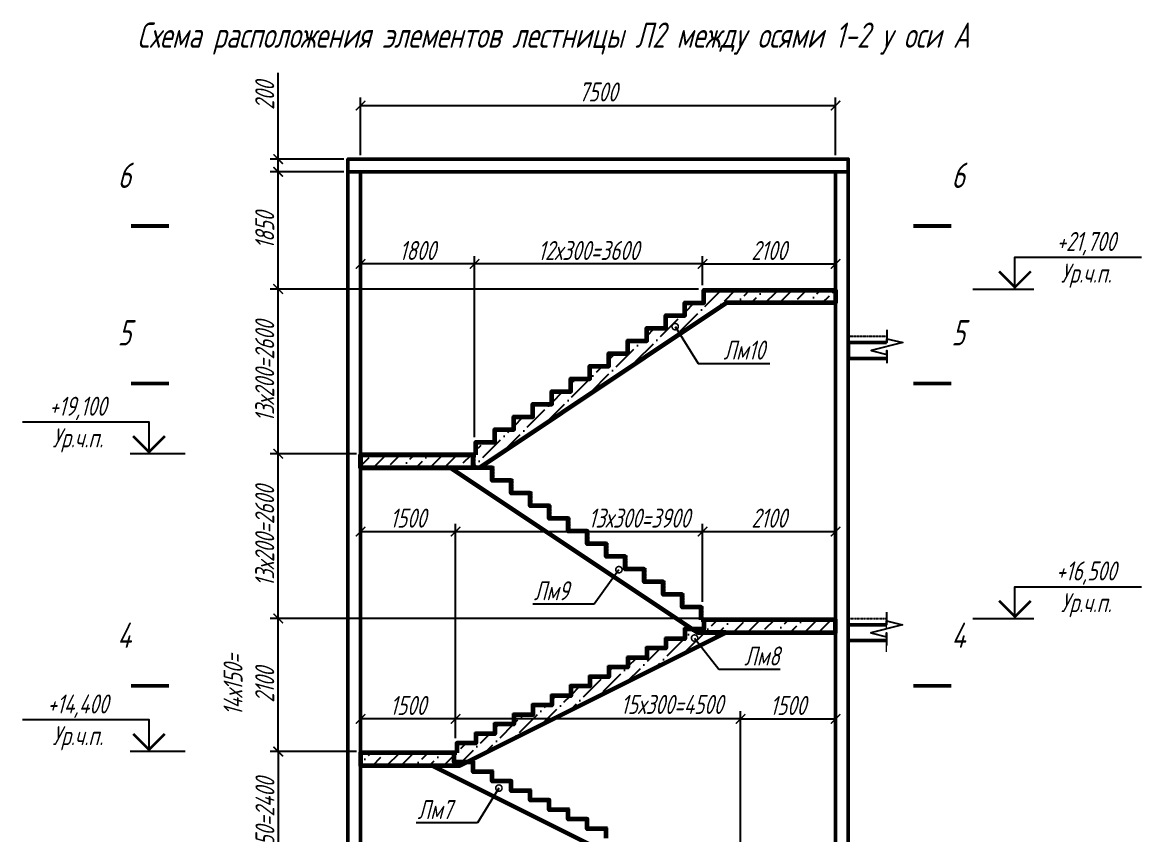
# Model space of a CAD drawing. Header units: millimetres. Extents: x 645 to 249636, y -127504 to 76561.
# Drawn here: x 65463 to 83135, y -17772 to -4953 of the extents above; entities that cross this region are included whole.
import ezdxf
from ezdxf import colors
from ezdxf.entities.mleader import LeaderData, LeaderLine
from ezdxf.enums import TextEntityAlignment as Align
from ezdxf.math import Vec2, Vec3

# ---------------------------------------------------------------- set-up
doc = ezdxf.new("R2010")
doc.units = ezdxf.units.MM
doc.linetypes.add('JIS_02_1.0', pattern=[2, 1, -1])
doc.layers.get('Defpoints').update_dxf_attribs({"color": 8})
for name, color, linetype, lineweight in [('лестницы', 52, 'Continuous', 50), ('монолит', 5, 'Continuous', 50), ('Обозначение', 94, 'Continuous', 25), ('Обозначения @ 100', 82, 'Continuous', 25), ('Основная', 7, 'Continuous', 60), ('размер', 202, 'Continuous', 15)]:
    doc.layers.add(name, color=color, linetype=linetype, lineweight=lineweight)
doc.layers.add('пол', color=7, linetype='JIS_02_1.0')
doc.styles.add('3.0', font='simplex.shx', dxfattribs={"width": 0.7, "oblique": 15, "height": 2.8})
doc.styles.get("Standard").update_dxf_attribs({"font": 'simplex.shx', "width": 0.7, "oblique": 15, "height": 3})
doc.dimstyles.new('Default', dxfattribs={"dimtxt": 3, "dimasz": 1.5, "dimexe": 1.25, "dimexo": 0.625, "dimtad": 1, "dimdec": 0, "dimtxsty": 'Standard', "dimblk": 'ARCHTICK', "dimcen": 2.5, "dimadec": 0, "dimazin": 0, "dimtfac": 1, "dimtdec": 0, "dimtmove": 0, "dimatfit": 3, "dimfxl": 1, "dimarcsym": 0})

# ---------------------------------------------------------------- blocks, each defined once
blk = doc.blocks.new('_ArchTick')
at = {"color": 0, "linetype": 'ByBlock', "const_width": 0.15}
blk.add_lwpolyline([(-0.5, -0.5), (0.5, 0.5)], dxfattribs=at)
blk = doc.blocks.new('*D287')
at = {"layer": 'Defpoints', "color": 0, "transparency": 16777216}
for p in [(78302, -8766), (78302, -8927), (76202, -9161)]:
    blk.add_point(p, dxfattribs=at)
at = {"layer": 'размер', "color": 0, "lineweight": -2, "transparency": 16777216}
for p, q in [((76202, -9098), (76202, -8641)), ((78302, -8865), (78302, -8641)), ((76202, -8766), (78302, -8766))]:
    blk.add_line(p, q, dxfattribs=at)
at = {"layer": 'размер', "color": 0, "lineweight": -2, "transparency": 16777216, "xscale": 150, "yscale": 150, "zscale": 150, "rotation": 180}
blk.add_blockref('_ArchTick', (76202, -8766), dxfattribs=at)
at = {"layer": 'размер', "color": 0, "lineweight": -2, "transparency": 16777216, "xscale": 150, "yscale": 150, "zscale": 150}
blk.add_blockref('_ArchTick', (78302, -8766), dxfattribs=at)
at = {"layer": 'размер', "color": 0, "transparency": 16777216, "insert": (77252, -8553), "char_height": 300, "attachment_point": 5}
blk.add_mtext('2100', dxfattribs=at)
blk = doc.blocks.new('*D289')
at = {"layer": 'Defpoints', "color": 0, "transparency": 16777216}
for p in [(70802, -8766), (70802, -11399), (72602, -11561)]:
    blk.add_point(p, dxfattribs=at)
at = {"layer": 'размер', "color": 0, "lineweight": -2, "transparency": 16777216}
for p, q in [((70802, -11337), (70802, -8641)), ((72602, -11498), (72602, -8641)), ((72602, -8766), (70802, -8766))]:
    blk.add_line(p, q, dxfattribs=at)
at = {"layer": 'размер', "color": 0, "lineweight": -2, "transparency": 16777216, "xscale": 150, "yscale": 150, "zscale": 150, "rotation": 180}
blk.add_blockref('_ArchTick', (70802, -8766), dxfattribs=at)
at = {"layer": 'размер', "color": 0, "lineweight": -2, "transparency": 16777216, "xscale": 150, "yscale": 150, "zscale": 150}
blk.add_blockref('_ArchTick', (72602, -8766), dxfattribs=at)
at = {"layer": 'размер', "color": 0, "transparency": 16777216, "insert": (71702, -8553), "char_height": 300, "attachment_point": 5}
blk.add_mtext('1800', dxfattribs=at)
blk = doc.blocks.new('*D291')
at = {"layer": 'Defpoints', "color": 0, "ltscale": 0.05, "transparency": 16777216}
for p in [(69501, -7111), (70602, -7111), (70602, -7311)]:
    blk.add_point(p, dxfattribs=at)
at = {"layer": 'размер', "color": 0, "lineweight": -2, "ltscale": 0.05, "transparency": 16777216}
for p, q in [((69501, -7111), (69501, -5748)), ((70539, -7111), (69376, -7111)), ((69501, -7311), (69501, -7111)), ((70539, -7311), (69376, -7311))]:
    blk.add_line(p, q, dxfattribs=at)
at = {"layer": 'размер', "color": 0, "lineweight": -2, "ltscale": 0.05, "transparency": 16777216, "xscale": 150, "yscale": 150, "zscale": 150}
for p, rotation in [((69501, -7111), 90), ((69501, -7311), 270)]:
    blk.add_blockref('_ArchTick', p, dxfattribs=dict(at, rotation=rotation))
at = {"layer": 'размер', "color": 0, "ltscale": 0.05, "transparency": 16777216, "insert": (69289, -6108), "char_height": 300, "attachment_point": 5, "rotation": 90}
blk.add_mtext('200', dxfattribs=at)
blk = doc.blocks.new('*D294')
at = {"layer": 'Defpoints', "color": 0, "ltscale": 0.05, "transparency": 16777216}
for p in [(69501, -14361), (76202, -14361), (70381, -16461)]:
    blk.add_point(p, dxfattribs=at)
at = {"layer": 'размер', "color": 0, "lineweight": -2, "ltscale": 0.05, "transparency": 16777216}
for p, q in [((76139, -14361), (69376, -14361)), ((69501, -16461), (69501, -14361)), ((70318, -16461), (69376, -16461))]:
    blk.add_line(p, q, dxfattribs=at)
at = {"layer": 'размер', "color": 0, "lineweight": -2, "ltscale": 0.05, "transparency": 16777216, "xscale": 150, "yscale": 150, "zscale": 150}
for p, rotation in [((69501, -14361), 90), ((69501, -16461), 270)]:
    blk.add_blockref('_ArchTick', p, dxfattribs=dict(at, rotation=rotation))
at = {"layer": 'размер', "color": 0, "ltscale": 0.05, "transparency": 16777216, "insert": (69039, -15411), "char_height": 300, "attachment_point": 5, "rotation": 90}
blk.add_mtext('14х150=\\P2100', dxfattribs=at)
blk = doc.blocks.new('*D295')
at = {"layer": 'Defpoints', "color": 0, "ltscale": 0.05, "transparency": 16777216}
for p in [(69501, -9161), (76202, -9161), (70331, -11761)]:
    blk.add_point(p, dxfattribs=at)
at = {"layer": 'размер', "color": 0, "lineweight": -2, "ltscale": 0.05, "transparency": 16777216}
for p, q in [((76139, -9161), (69376, -9161)), ((69501, -11761), (69501, -9161)), ((70269, -11761), (69376, -11761))]:
    blk.add_line(p, q, dxfattribs=at)
at = {"layer": 'размер', "color": 0, "lineweight": -2, "ltscale": 0.05, "transparency": 16777216, "xscale": 150, "yscale": 150, "zscale": 150}
for p, rotation in [((69501, -9161), 90), ((69501, -11761), 270)]:
    blk.add_blockref('_ArchTick', p, dxfattribs=dict(at, rotation=rotation))
at = {"layer": 'размер', "color": 0, "ltscale": 0.05, "transparency": 16777216, "insert": (69289, -10461), "char_height": 300, "attachment_point": 5, "rotation": 90}
blk.add_mtext('13х200=2600', dxfattribs=at)
blk = doc.blocks.new('*D301')
at = {"layer": 'Defpoints', "color": 0, "transparency": 16777216}
for p in [(78302, -15947), (76802, -18711), (78302, -18861)]:
    blk.add_point(p, dxfattribs=at)
at = {"layer": 'размер', "color": 0, "lineweight": -2, "transparency": 16777216}
for p, q in [((76802, -18648), (76802, -15822)), ((78302, -18798), (78302, -15822)), ((76802, -15947), (78302, -15947))]:
    blk.add_line(p, q, dxfattribs=at)
at = {"layer": 'размер', "color": 0, "lineweight": -2, "transparency": 16777216, "xscale": 150, "yscale": 150, "zscale": 150, "rotation": 180}
blk.add_blockref('_ArchTick', (76802, -15947), dxfattribs=at)
at = {"layer": 'размер', "color": 0, "lineweight": -2, "transparency": 16777216, "xscale": 150, "yscale": 150, "zscale": 150}
blk.add_blockref('_ArchTick', (78302, -15947), dxfattribs=at)
at = {"layer": 'размер', "color": 0, "transparency": 16777216, "insert": (77552, -15734), "char_height": 300, "attachment_point": 5}
blk.add_mtext('1500', dxfattribs=at)
blk = doc.blocks.new('*D302')
at = {"layer": 'Defpoints', "color": 0, "transparency": 16777216}
for p in [(72302, -12990), (72302, -16311), (70802, -16461)]:
    blk.add_point(p, dxfattribs=at)
at = {"layer": 'размер', "color": 0, "lineweight": -2, "transparency": 16777216}
for p, q in [((70802, -16398), (70802, -12865)), ((72302, -16248), (72302, -12865)), ((70802, -12990), (72302, -12990))]:
    blk.add_line(p, q, dxfattribs=at)
at = {"layer": 'размер', "color": 0, "lineweight": -2, "transparency": 16777216, "xscale": 150, "yscale": 150, "zscale": 150, "rotation": 180}
blk.add_blockref('_ArchTick', (70802, -12990), dxfattribs=at)
at = {"layer": 'размер', "color": 0, "lineweight": -2, "transparency": 16777216, "xscale": 150, "yscale": 150, "zscale": 150}
blk.add_blockref('_ArchTick', (72302, -12990), dxfattribs=at)
at = {"layer": 'размер', "color": 0, "transparency": 16777216, "insert": (71552, -12777), "char_height": 300, "attachment_point": 5}
blk.add_mtext('1500', dxfattribs=at)
blk = doc.blocks.new('*D303')
at = {"layer": 'Defpoints', "color": 0, "ltscale": 0.05, "transparency": 16777216}
for p in [(78302, -6264), (70802, -7111), (78302, -7111)]:
    blk.add_point(p, dxfattribs=at)
at = {"layer": 'размер', "color": 0, "lineweight": -2, "ltscale": 0.05, "transparency": 16777216}
for p, q in [((70802, -7048), (70802, -6139)), ((78302, -7048), (78302, -6139)), ((70802, -6264), (78302, -6264))]:
    blk.add_line(p, q, dxfattribs=at)
at = {"layer": 'размер', "color": 0, "lineweight": -2, "ltscale": 0.05, "transparency": 16777216, "xscale": 150, "yscale": 150, "zscale": 150, "rotation": 180}
blk.add_blockref('_ArchTick', (70802, -6264), dxfattribs=at)
at = {"layer": 'размер', "color": 0, "lineweight": -2, "ltscale": 0.05, "transparency": 16777216, "xscale": 150, "yscale": 150, "zscale": 150}
blk.add_blockref('_ArchTick', (78302, -6264), dxfattribs=at)
at = {"layer": 'размер', "color": 0, "ltscale": 0.05, "transparency": 16777216, "insert": (74552, -6051), "char_height": 300, "attachment_point": 5}
blk.add_mtext('7500', dxfattribs=at)
blk = doc.blocks.new('*D307')
at = {"layer": 'Defpoints', "color": 0, "transparency": 16777216}
for p in [(76202, -12990), (76202, -14161), (72302, -16311)]:
    blk.add_point(p, dxfattribs=at)
at = {"layer": 'размер', "color": 0, "lineweight": -2, "transparency": 16777216}
for p, q in [((72302, -16248), (72302, -12865)), ((76202, -14098), (76202, -12865)), ((72302, -12990), (76202, -12990))]:
    blk.add_line(p, q, dxfattribs=at)
at = {"layer": 'размер', "color": 0, "lineweight": -2, "transparency": 16777216, "xscale": 150, "yscale": 150, "zscale": 150, "rotation": 180}
blk.add_blockref('_ArchTick', (72302, -12990), dxfattribs=at)
at = {"layer": 'размер', "color": 0, "lineweight": -2, "transparency": 16777216, "xscale": 150, "yscale": 150, "zscale": 150}
blk.add_blockref('_ArchTick', (76202, -12990), dxfattribs=at)
at = {"layer": 'размер', "color": 0, "transparency": 16777216, "insert": (75202, -12777), "char_height": 300, "attachment_point": 5}
blk.add_mtext('13х300=3900', dxfattribs=at)
blk = doc.blocks.new('*D308')
at = {"layer": 'Defpoints', "color": 0, "transparency": 16777216}
for p in [(78302, -12990), (76202, -14161), (78302, -14586)]:
    blk.add_point(p, dxfattribs=at)
at = {"layer": 'размер', "color": 0, "lineweight": -2, "transparency": 16777216}
for p, q in [((76202, -14098), (76202, -12865)), ((78302, -14523), (78302, -12865)), ((76202, -12990), (78302, -12990))]:
    blk.add_line(p, q, dxfattribs=at)
at = {"layer": 'размер', "color": 0, "lineweight": -2, "transparency": 16777216, "xscale": 150, "yscale": 150, "zscale": 150, "rotation": 180}
blk.add_blockref('_ArchTick', (76202, -12990), dxfattribs=at)
at = {"layer": 'размер', "color": 0, "lineweight": -2, "transparency": 16777216, "xscale": 150, "yscale": 150, "zscale": 150}
blk.add_blockref('_ArchTick', (78302, -12990), dxfattribs=at)
at = {"layer": 'размер', "color": 0, "transparency": 16777216, "insert": (77252, -12777), "char_height": 300, "attachment_point": 5}
blk.add_mtext('2100', dxfattribs=at)
blk = doc.blocks.new('_DotSmall')
at = {"color": 0, "linetype": 'ByBlock', "const_width": 0.5}
blk.add_lwpolyline([(-0.0625, 0, 1), (0.0625, 0, 1)], format="xyb", close=True, dxfattribs=at)
blk = doc.blocks.new('*D309')
at = {"layer": 'Defpoints', "color": 0, "transparency": 16777216}
for p in [(72602, -8766), (76202, -9161), (72602, -11561)]:
    blk.add_point(p, dxfattribs=at)
at = {"layer": 'размер', "color": 0, "lineweight": -2, "transparency": 16777216}
for p, q in [((72602, -11498), (72602, -8641)), ((76202, -9098), (76202, -8641)), ((76202, -8766), (72602, -8766))]:
    blk.add_line(p, q, dxfattribs=at)
at = {"layer": 'размер', "color": 0, "lineweight": -2, "transparency": 16777216, "xscale": 150, "yscale": 150, "zscale": 150, "rotation": 180}
blk.add_blockref('_ArchTick', (72602, -8766), dxfattribs=at)
at = {"layer": 'размер', "color": 0, "lineweight": -2, "transparency": 16777216, "xscale": 150, "yscale": 150, "zscale": 150}
blk.add_blockref('_ArchTick', (76202, -8766), dxfattribs=at)
at = {"layer": 'размер', "color": 0, "transparency": 16777216, "insert": (74402, -8553), "char_height": 300, "attachment_point": 5}
blk.add_mtext('12х300=3600', dxfattribs=at)
blk = doc.blocks.new('*D310')
at = {"layer": 'Defpoints', "color": 0, "transparency": 16777216}
for p in [(69501, -11761), (70802, -11761), (76202, -14361)]:
    blk.add_point(p, dxfattribs=at)
at = {"layer": 'Обозначение', "color": 0, "lineweight": -2, "transparency": 16777216}
for p, q in [((70739, -11761), (69376, -11761)), ((69501, -14361), (69501, -11761)), ((76139, -14361), (69376, -14361))]:
    blk.add_line(p, q, dxfattribs=at)
at = {"layer": 'Обозначение', "color": 0, "lineweight": -2, "transparency": 16777216, "xscale": 150, "yscale": 150, "zscale": 150}
for p, rotation in [((69501, -11761), 90), ((69501, -14361), 270)]:
    blk.add_blockref('_ArchTick', p, dxfattribs=dict(at, rotation=rotation))
at = {"layer": 'Обозначение', "color": 0, "transparency": 16777216, "insert": (69289, -13061), "char_height": 300, "attachment_point": 5, "rotation": 90}
blk.add_mtext('13х200=2600', dxfattribs=at)
blk = doc.blocks.new('*D311')
at = {"layer": 'Defpoints', "color": 0, "transparency": 16777216}
for p in [(72302, -15947), (72302, -16311), (76802, -18711)]:
    blk.add_point(p, dxfattribs=at)
at = {"layer": 'Обозначение', "color": 0, "lineweight": -2, "transparency": 16777216}
for p, q in [((72302, -16248), (72302, -15822)), ((76802, -18648), (76802, -15822)), ((76802, -15947), (72302, -15947))]:
    blk.add_line(p, q, dxfattribs=at)
at = {"layer": 'Обозначение', "color": 0, "lineweight": -2, "transparency": 16777216, "xscale": 150, "yscale": 150, "zscale": 150, "rotation": 180}
blk.add_blockref('_ArchTick', (72302, -15947), dxfattribs=at)
at = {"layer": 'Обозначение', "color": 0, "lineweight": -2, "transparency": 16777216, "xscale": 150, "yscale": 150, "zscale": 150}
blk.add_blockref('_ArchTick', (76802, -15947), dxfattribs=at)
at = {"layer": 'Обозначение', "color": 0, "transparency": 16777216, "insert": (75719, -15718), "char_height": 300, "attachment_point": 5}
blk.add_mtext('15х300=4500', dxfattribs=at)
blk = doc.blocks.new('*D312')
at = {"layer": 'Defpoints', "color": 0, "transparency": 16777216}
for p in [(70802, -15947), (72302, -16311), (70802, -16461)]:
    blk.add_point(p, dxfattribs=at)
at = {"layer": 'Обозначение', "color": 0, "lineweight": -2, "transparency": 16777216}
for p, q in [((70802, -16398), (70802, -15822)), ((72302, -16248), (72302, -15822)), ((72302, -15947), (70802, -15947))]:
    blk.add_line(p, q, dxfattribs=at)
at = {"layer": 'Обозначение', "color": 0, "lineweight": -2, "transparency": 16777216, "xscale": 150, "yscale": 150, "zscale": 150, "rotation": 180}
blk.add_blockref('_ArchTick', (70802, -15947), dxfattribs=at)
at = {"layer": 'Обозначение', "color": 0, "lineweight": -2, "transparency": 16777216, "xscale": 150, "yscale": 150, "zscale": 150}
blk.add_blockref('_ArchTick', (72302, -15947), dxfattribs=at)
at = {"layer": 'Обозначение', "color": 0, "transparency": 16777216, "insert": (71552, -15734), "char_height": 300, "attachment_point": 5}
blk.add_mtext('1500', dxfattribs=at)
blk = doc.blocks.new('*D324')
at = {"layer": 'Defpoints', "color": 0, "transparency": 16777216}
for p in [(69506, -16461), (70802, -16461), (76802, -18861)]:
    blk.add_point(p, dxfattribs=at)
at = {"layer": 'Обозначение', "color": 0, "lineweight": -2, "transparency": 16777216}
for p, q in [((70739, -16461), (69381, -16461)), ((69506, -18861), (69506, -16461)), ((76740, -18861), (69381, -18861))]:
    blk.add_line(p, q, dxfattribs=at)
at = {"layer": 'Обозначение', "color": 0, "lineweight": -2, "transparency": 16777216, "xscale": 150, "yscale": 150, "zscale": 150}
for p, rotation in [((69506, -16461), 90), ((69506, -18861), 270)]:
    blk.add_blockref('_ArchTick', p, dxfattribs=dict(at, rotation=rotation))
at = {"layer": 'Обозначение', "color": 0, "transparency": 16777216, "insert": (69293, -17661), "char_height": 300, "attachment_point": 5, "rotation": 90}
blk.add_mtext('16х150=2400', dxfattribs=at)
blk = doc.blocks.new('*D325')
at = {"layer": 'Defpoints', "color": 0, "transparency": 16777216}
for p in [(69501, -7311), (70602, -7311), (76202, -9161)]:
    blk.add_point(p, dxfattribs=at)
at = {"layer": 'Обозначение', "color": 0, "lineweight": -2, "transparency": 16777216}
for p, q in [((70539, -7311), (69376, -7311)), ((69501, -9161), (69501, -7311)), ((76139, -9161), (69376, -9161))]:
    blk.add_line(p, q, dxfattribs=at)
at = {"layer": 'Обозначение', "color": 0, "lineweight": -2, "transparency": 16777216, "xscale": 150, "yscale": 150, "zscale": 150}
for p, rotation in [((69501, -7311), 90), ((69501, -9161), 270)]:
    blk.add_blockref('_ArchTick', p, dxfattribs=dict(at, rotation=rotation))
at = {"layer": 'Обозначение', "color": 0, "transparency": 16777216, "insert": (69289, -8236), "char_height": 300, "attachment_point": 5, "rotation": 90}
blk.add_mtext('1850', dxfattribs=at)
blk = doc.blocks.new('*U24')
at = {"color": 0, "linetype": 'ByBlock', "lineweight": -2}
blk.add_line((-3, 0), (-12.63, 0), dxfattribs=at)
blk.add_lwpolyline([(-9.63, 0), (-9.63, 5), (-29.63, 5)], dxfattribs=at)
at = {"color": 0, "linetype": 'ByBlock', "lineweight": -2, "const_width": 0.4}
blk.add_lwpolyline([(-7.13, 2.78), (-9.63, 0.28), (-12.13, 2.78)], dxfattribs=at)
at = {"color": 0, "linetype": 'ByBlock', "lineweight": -2, "oblique": 15}
for tag, p in [('ОТМЕТКА', (-20.88, 7.5)), ('НТЕКСТ', (-20.88, 2.5))]:
    blk.add_attdef(tag, text='', height=3, dxfattribs=at).set_placement(p, align=Align.MIDDLE_CENTER)
blk = doc.blocks.new('*U25')
at = {"color": 0, "linetype": 'ByBlock', "lineweight": -2}
blk.add_line((3, 0), (11.72, 0), dxfattribs=at)
blk.add_lwpolyline([(8.72, 0), (8.72, 5), (28.72, 5)], dxfattribs=at)
at = {"color": 0, "linetype": 'ByBlock', "lineweight": -2, "const_width": 0.4}
blk.add_lwpolyline([(6.22, 2.78), (8.72, 0.28), (11.22, 2.78)], dxfattribs=at)
at = {"color": 0, "linetype": 'ByBlock', "lineweight": -2, "oblique": 15}
for tag, p in [('ОТМЕТКА', (19.97, 7.5)), ('НТЕКСТ', (19.97, 2.5))]:
    blk.add_attdef(tag, text='', height=3, dxfattribs=at).set_placement(p, align=Align.MIDDLE_CENTER)
blk = doc.blocks.new('*U124')
at = {"color": 0, "linetype": 'ByBlock', "lineweight": -2}
for points in [[(0, 0.64), (-3, 0.64), (-3, 1.25), (0, 1.25)], [(0, -0.64), (-3, -0.64), (-3, -1.25), (0, -1.25)]]:
    blk.add_wipeout(points, dxfattribs=at)
blk.add_wipeout([(-3, -1.25), (0, -1.25), (-2.5, -0.62), (2.5, 0.62), (0, 1.25), (-3, 1.25)], dxfattribs=at)
at = {"color": 0, "linetype": 'ByBlock', "lineweight": -2, "ltscale": 100}
for points in [[(0, 1.25), (0, 0.64), (0, 2.64)], [(0, -1.25), (-2.5, -0.62), (2.5, 0.62), (0, 1.25)], [(0, -2.64), (0, -0.64), (0, -1.25)]]:
    blk.add_lwpolyline(points, dxfattribs=at)

msp = doc.modelspace()

# ---------------------------------------------------------------- hatches: boundary and pattern name
h = msp.add_hatch()
h.set_pattern_fill('ANSI36', color=256, scale=50)
h.set_pattern_definition([(45, (-76760066.14, 51491996.55), (84.18990114, 308.69630416), [396.875, -79.375, 0, -79.375])])
h.paths.add_polyline_path([(72621.794, -11780.783), (72621.794, -11580.783), (72921.794, -11580.783), (72921.794, -11380.783), (73221.794, -11380.783), (73221.794, -11180.783), (73521.794, -11180.783), (73521.794, -10980.783), (73821.794, -10980.783), (73821.794, -10780.783), (74121.794, -10780.783), (74121.794, -10580.783), (74421.794, -10580.783), (74421.794, -10380.783), (74721.794, -10380.783), (74721.794, -10180.783), (75021.794, -10180.783), (75021.794, -9980.783), (75321.794, -9980.783), (75321.794, -9780.783), (75621.794, -9780.783), (75621.794, -9580.783), (75921.794, -9580.783), (75921.794, -9380.783), (76221.794, -9380.783), (76221.794, -9180.783), (78301.863, -9180.783), (78301.863, -9380.783), (76582.349, -9380.783), (72682.349, -11980.783), (70801.867, -11980.783), (70801.867, -11780.783)])
h = msp.add_hatch()
h.set_pattern_fill('ANSI36', color=256, scale=50)
h.set_pattern_definition([(45, (-76759766.2, 51501296.55), (84.18990114, 308.69630416), [396.875, -79.375, 0, -79.375])])
h.paths.add_polyline_path([(76221.725, -14380.783), (78301.863, -14380.783), (78301.863, -14586.055), (76558.394, -14586.055), (72363.955, -16680.783), (70806.85, -16680.783), (70806.85, -16480.783), (72316.742, -16480.783), (72322.464, -16480.783), (72322.464, -16330.783), (72622.464, -16330.783), (72621.725, -16180.783), (72921.725, -16180.783), (72921.725, -16030.783), (73221.725, -16030.783), (73221.725, -15880.783), (73521.725, -15880.783), (73521.725, -15730.783), (73821.725, -15730.783), (73821.725, -15580.783), (74121.725, -15580.783), (74121.725, -15430.783), (74421.725, -15430.783), (74421.725, -15280.783), (74721.725, -15280.783), (74721.725, -15130.783), (75021.725, -15130.783), (75021.725, -14980.783), (75321.725, -14980.783), (75321.725, -14830.783), (75621.725, -14830.783), (75621.725, -14680.783), (75921.725, -14680.783), (75921.725, -14530.783), (76221.725, -14530.783)])

# ---------------------------------------------------------------- linework, layer by layer
at = {"layer": 'лестницы', "ltscale": 0.05}
msp.add_line((77401.867, -9160.783), (77401.867, -9160.783), dxfattribs=at)
at = {"layer": 'монолит', "ltscale": 5}
for p, q in [((70601.867, -7310.852), (70601.867, -30860.783)), ((70801.867, -7310.852), (70801.867, -30860.783)), ((78301.863, -7310.852), (78301.863, -14710.852)), ((78501.863, -7310.852), (78501.863, -14460.852)), ((78301.863, -14710.852), (78301.863, -23761.055)), ((78501.863, -14710.852), (78501.863, -23761.055))]:
    msp.add_line(p, q, dxfattribs=at)
msp.add_lwpolyline([(70601.867, -7310.852), (78501.863, -7310.852), (78501.863, -7110.852), (70601.867, -7110.852)], close=True, dxfattribs=at)
for points in [[(79108.654, -10255.852), (78505.26, -10255.852), (78505.26, -10255.852), (78505.26, -10005.852), (79108.654, -10005.852)], [(79108.654, -14710.852), (78500.495, -14710.852), (78500.495, -14710.852), (78500.495, -14460.852), (79108.654, -14460.852)]]:
    msp.add_lwpolyline(points, dxfattribs=at)
at = {"layer": 'Обозначение'}
for points in [[(67778.06, -8165.77, 60, 60, 0), (67178.06, -8165.77, 60, 60, 0), (67378.06, -8165.77, 0, 80, 0), (67378.06, -7765.77, 0, 0, 0), (67378.06, -7165.77, 0, 0, 0)], [(79530.821, -8165.77, 60, 60, 0), (80130.821, -8165.77, 60, 60, 0), (79930.821, -8165.77, 0, 80, 0), (79930.821, -7765.77, 0, 0, 0), (79930.821, -7165.77, 0, 0, 0)], [(67778.06, -10651.667, 60, 60, 0), (67178.06, -10651.667, 60, 60, 0), (67378.06, -10651.667, 0, 80, 0), (67378.06, -10251.667, 0, 0, 0), (67378.06, -9651.667, 0, 0, 0)], [(79530.821, -10651.667, 60, 60, 0), (80130.821, -10651.667, 60, 60, 0), (79930.821, -10651.667, 0, 80, 0), (79930.821, -10251.667, 0, 0, 0), (79930.821, -9651.667, 0, 0, 0)], [(67778.06, -15425.771, 60, 60, 0), (67178.06, -15425.771, 60, 60, 0), (67378.06, -15425.771, 0, 80, 0), (67378.06, -15025.771, 0, 0, 0), (67378.06, -14425.771, 0, 0, 0)], [(79530.821, -15425.771, 60, 60, 0), (80130.821, -15425.771, 60, 60, 0), (79930.821, -15425.771, 0, 80, 0), (79930.821, -15025.771, 0, 0, 0), (79930.821, -14425.771, 0, 0, 0)]]:
    msp.add_lwpolyline(points, format="xyseb", dxfattribs=at)
at = {"layer": 'Основная', "color": 6, "ltscale": 5}
for points in [[(72621.794, -11780.783), (72621.794, -11580.783), (72921.794, -11580.783), (72921.794, -11380.783), (73221.794, -11380.783), (73221.794, -11180.783), (73521.794, -11180.783), (73521.794, -10980.783), (73821.794, -10980.783), (73821.794, -10780.783), (74121.794, -10780.783), (74121.794, -10580.783), (74421.794, -10580.783), (74421.794, -10380.783), (74721.794, -10380.783), (74721.794, -10180.783), (75021.794, -10180.783), (75021.794, -9980.783), (75321.794, -9980.783), (75321.794, -9780.783), (75621.794, -9780.783), (75621.794, -9580.783), (75921.794, -9580.783), (75921.794, -9380.783), (76221.794, -9380.783), (76221.794, -9180.783), (78301.863, -9180.783), (78301.863, -9380.783), (76582.349, -9380.783), (72682.349, -11980.783), (70801.867, -11980.783), (70801.867, -11780.783)], [(72321.725, -16480.783), (70801.867, -16480.783), (70801.867, -16680.783), (72368.938, -16680.783), (76568.938, -14580.783), (78301.863, -14580.783), (78301.863, -14380.783), (76221.725, -14380.783), (76221.725, -14530.783), (75921.725, -14530.783), (75921.725, -14680.783), (75621.725, -14680.783), (75621.725, -14830.783), (75321.725, -14830.783), (75321.725, -14980.783), (75021.725, -14980.783), (75021.725, -15130.783), (74721.725, -15130.783), (74721.725, -15280.783), (74421.725, -15280.783), (74421.725, -15430.783), (74121.725, -15430.783), (74121.725, -15580.783), (73821.725, -15580.783), (73821.725, -15730.783), (73521.725, -15730.783), (73521.725, -15880.783), (73221.725, -15880.783), (73221.725, -16030.783), (72921.725, -16030.783), (72921.725, -16180.783), (72621.725, -16180.783), (72621.725, -16330.783), (72321.725, -16330.783)]]:
    msp.add_lwpolyline(points, close=True, dxfattribs=at)
at = {"layer": 'Основная', "color": 4}
msp.add_lwpolyline([(76181.794, -14380.783), (76181.794, -14180.783), (75881.794, -14180.783), (75881.794, -13980.783), (75581.794, -13980.783), (75581.794, -13780.783), (75281.794, -13780.783), (75281.794, -13580.783), (74981.794, -13580.783), (74981.794, -13380.783), (74681.794, -13380.783), (74681.794, -13180.783), (74381.794, -13180.783), (74381.794, -12980.783), (74081.794, -12980.783), (74081.794, -12780.783), (73781.794, -12780.783), (73781.794, -12580.783), (73481.794, -12580.783), (73481.794, -12380.783), (73181.794, -12380.783), (73181.794, -12180.783), (72881.794, -12180.783), (72881.794, -11980.783), (72581.794, -11980.783), (72581.794, -11780.783), (70801.867, -11780.783), (70801.867, -11980.783), (72221.239, -11980.783), (76121.239, -14580.783), (78301.863, -14580.783), (78301.863, -14380.783), (76181.794, -14380.783)], dxfattribs=at)
at = {"layer": 'Основная'}
msp.add_lwpolyline([(76568.938, -14580.783), (76141.239, -14580.783)], dxfattribs=at)
at = {"layer": 'Основная', "color": 4, "ltscale": 5}
msp.add_lwpolyline([(74682.793, -17830.783), (74682.793, -17680.783), (74382.793, -17680.783), (74382.793, -17530.783), (74082.793, -17530.783), (74082.793, -17380.783), (73782.793, -17380.783), (73782.793, -17230.783), (73482.793, -17230.783), (73482.793, -17080.783), (73182.793, -17080.783), (73182.793, -16930.783), (72882.793, -16930.783), (72882.793, -16780.783), (72582.793, -16780.783), (72582.793, -16630.783), (72282.793, -16630.783), (72282.793, -16480.783), (70801.867, -16480.783), (70801.867, -16680.783), (71934.84, -16680.783), (76734.84, -19080.783)], dxfattribs=at)
at = {"layer": 'пол'}
for p, q in [((78505.26, -9905.852), (79112.051, -9905.852)), ((72601.794, -11780.783), (72601.794, -11980.783)), ((78501.863, -14360.852), (79108.654, -14360.852))]:
    msp.add_line(p, q, dxfattribs=at)
for points in [[(78301.863, -9160.783), (76201.794, -9160.783), (76201.794, -9360.783), (75901.794, -9360.783), (75901.794, -9560.783), (75601.794, -9560.783), (75601.794, -9760.783), (75301.794, -9760.783), (75301.794, -9960.783), (75001.794, -9960.783), (75001.794, -10160.783), (74701.794, -10160.783), (74701.794, -10360.783), (74401.794, -10360.783), (74401.794, -10560.783), (74101.794, -10560.783), (74101.794, -10760.783), (73801.794, -10760.783), (73801.794, -10960.783), (73501.794, -10960.783), (73501.794, -11160.783), (73201.794, -11160.783), (73201.794, -11360.783), (72901.794, -11360.783), (72901.794, -11560.783), (72601.794, -11560.783), (72601.794, -11760.783)], [(70801.867, -11760.783), (72601.794, -11760.783)], [(72601.794, -11960.783), (72901.794, -11960.783), (72901.794, -12160.783), (73201.794, -12160.783), (73201.794, -12360.783), (73501.794, -12360.783), (73501.794, -12560.783), (73801.794, -12560.783), (73801.794, -12760.783), (74101.794, -12760.783), (74101.794, -12960.783), (74401.794, -12960.783), (74401.794, -13160.783), (74701.794, -13160.783), (74701.794, -13360.783), (75001.794, -13360.783), (75001.794, -13560.783), (75301.794, -13560.783), (75301.794, -13760.783), (75601.794, -13760.783), (75601.794, -13960.783), (75901.794, -13960.783), (75901.794, -14160.783), (76201.794, -14160.783), (76201.794, -14360.783)], [(78301.863, -14360.852), (76201.794, -14360.852), (76201.794, -14510.852), (75901.794, -14510.852), (75901.794, -14660.852), (75601.794, -14660.852), (75601.794, -14810.852), (75301.794, -14810.852), (75301.794, -14960.852), (75001.794, -14960.852), (75001.794, -15110.852), (74701.794, -15110.852), (74701.794, -15260.852), (74401.794, -15260.852), (74401.794, -15410.852), (74101.794, -15410.852), (74101.794, -15560.852), (73801.794, -15560.852), (73801.794, -15710.852), (73501.794, -15710.852), (73501.794, -15860.852), (73201.794, -15860.852), (73201.794, -16010.852), (72901.794, -16010.852), (72901.794, -16160.852), (72601.794, -16160.852), (72601.794, -16310.852), (72301.794, -16310.852), (72301.794, -16460.852), (70801.867, -16460.852)], [(76201.794, -14360.852), (78201.863, -14360.852)], [(74702.794, -17810.852), (74702.794, -17660.852), (74402.794, -17660.852), (74402.794, -17510.852), (74102.794, -17510.852), (74102.794, -17360.852), (73802.794, -17360.852), (73802.794, -17210.852), (73502.794, -17210.852), (73502.794, -17060.852), (73202.794, -17060.852), (73202.794, -16910.852), (72902.794, -16910.852), (72902.794, -16760.852), (72602.794, -16760.852), (72602.794, -16610.852), (72301.867, -16610.852), (72301.793, -16460.852)]]:
    msp.add_lwpolyline(points, dxfattribs=at)
at = {"layer": 'размер', "ltscale": 0.05}
msp.add_line((79108.654, -14889.123), (79108.654, -14268.216), dxfattribs=at)

# ---------------------------------------------------------------- block references
at = {"layer": 'Обозначение'}
ref = msp.add_blockref('*U24', (80171.733, -9160.781), dxfattribs=dict(at, xscale=-100, yscale=100, zscale=100))
ref.add_attrib('ОТМЕТКА', '+21,700', dxfattribs={"layer": '0', "color": 0, "linetype": 'ByBlock', "lineweight": -2, "height": 300, "oblique": 15, "width": 0.7}).set_placement((82260, -8410.781), align=Align.MIDDLE_CENTER)
ref.add_attrib('НТЕКСТ', 'Ур.ч.п.', dxfattribs={"layer": '0', "color": 0, "linetype": 'ByBlock', "lineweight": -2, "height": 300, "oblique": 15, "width": 0.7}).set_placement((82260, -8910.781), align=Align.MIDDLE_CENTER)
ref = msp.add_blockref('*U25', (68334.179, -11760.781), dxfattribs=dict(at, xscale=-100, yscale=100, zscale=100))
ref.add_attrib('ОТМЕТКА', '+19,100', dxfattribs={"layer": '0', "color": 0, "linetype": 'ByBlock', "lineweight": -2, "height": 300, "oblique": 15, "width": 0.7}).set_placement((66337.57, -11010.781), align=Align.MIDDLE_CENTER)
ref.add_attrib('НТЕКСТ', 'Ур.ч.п.', dxfattribs={"layer": '0', "color": 0, "linetype": 'ByBlock', "lineweight": -2, "height": 300, "oblique": 15, "width": 0.7}).set_placement((66337.57, -11510.781), align=Align.MIDDLE_CENTER)
ref = msp.add_blockref('*U24', (80171.733, -14360.852), dxfattribs=dict(at, xscale=-100, yscale=100, zscale=100))
ref.add_attrib('ОТМЕТКА', '+16,500', dxfattribs={"layer": '0', "color": 0, "linetype": 'ByBlock', "lineweight": -2, "height": 300, "oblique": 15, "width": 0.7}).set_placement((82260, -13610.852), align=Align.MIDDLE_CENTER)
ref.add_attrib('НТЕКСТ', 'Ур.ч.п.', dxfattribs={"layer": '0', "color": 0, "linetype": 'ByBlock', "lineweight": -2, "height": 300, "oblique": 15, "width": 0.7}).set_placement((82260, -14110.852), align=Align.MIDDLE_CENTER)
ref = msp.add_blockref('*U25', (68334.179, -16460.852), dxfattribs=dict(at, xscale=-100, yscale=100, zscale=100))
ref.add_attrib('ОТМЕТКА', '+14,400', dxfattribs={"layer": '0', "color": 0, "linetype": 'ByBlock', "lineweight": -2, "height": 300, "oblique": 15, "width": 0.7}).set_placement((66337.57, -15710.852), align=Align.MIDDLE_CENTER)
ref.add_attrib('НТЕКСТ', 'Ур.ч.п.', dxfattribs={"layer": '0', "color": 0, "linetype": 'ByBlock', "lineweight": -2, "height": 300, "oblique": 15, "width": 0.7}).set_placement((66337.57, -16210.852), align=Align.MIDDLE_CENTER)

# ---------------------------------------------------------------- texts
at = {"layer": 'Обозначение', "oblique": 15, "width": 0.7}
for s, p in [('6', (67178.06, -7565.77)), ('5', (67178.06, -10051.667)), ('4', (67178.06, -14825.771))]:
    msp.add_text(s, height=400, dxfattribs=at).set_placement(p, align=Align.RIGHT)
for s, p in [('6', (80130.821, -7565.77)), ('5', (80130.821, -10051.667)), ('4', (80130.821, -14825.771))]:
    msp.add_text(s, height=400, dxfattribs=at).set_placement(p)
at = {"layer": 'размер', "lineweight": 40, "ltscale": 35, "style": '3.0', "oblique": 15, "width": 0.7}
msp.add_text('Схема расположения элементов лестницы Л2 между осями 1-2 у оси А', height=400, dxfattribs=at).set_placement((73845.9, -5353.942), align=Align.CENTER)

# ---------------------------------------------------------------- dimensions: what is measured, and where the dimension line sits
at = {"layer": 'Обозначение'}
dim = msp.add_linear_dim(base=(69501.021, -7310.852), p1=(76201.794, -9160.783), p2=(70601.867, -7310.852), angle=90, dimstyle='Default', dxfattribs=at)
dim.commit()
dim.dimension.update_dxf_attribs({"geometry": '*D325', "text_midpoint": (69288.521, -8235.818)})
for base, p1, p2, text, picture, middle in [((69501.021, -11760.783), (76201.794, -14360.783), (70801.867, -11760.783), '13х200=<>', '*D310', (69288.521, -13060.783)), ((69505.523, -16460.852), (76802.054, -18860.782), (70801.867, -16460.852), '16х150=<>', '*D324', (69293.023, -17660.817))]:
    dim = msp.add_linear_dim(base=base, p1=p1, p2=p2, angle=90, text=text, dimstyle='Default', dxfattribs=at)
    dim.commit()
    dim.dimension.update_dxf_attribs({"geometry": picture, "text_midpoint": middle})
dim = msp.add_linear_dim(base=(70801.867, -15946.762), p1=(72301.794, -16310.852), p2=(70801.867, -16460.852), dimstyle='Default', dxfattribs=at)
dim.commit()
dim.dimension.update_dxf_attribs({"geometry": '*D312', "text_midpoint": (71551.83, -15734.262)})
dim = msp.add_linear_dim(base=(72301.794, -15946.763), p1=(76802.054, -18710.852), p2=(72301.794, -16310.852), text='15х300=<>', dimstyle='Default', override={"dimtmove": 2}, dxfattribs=at)
dim.commit()
dim.dimension.update_dxf_attribs({"geometry": '*D311', "text_midpoint": (75718.976, -15718.381), "dimtype": 160})
at = {"layer": 'размер', "ltscale": 0.05}
dim = msp.add_linear_dim(base=(69501.021, -7110.852), p1=(70601.867, -7310.852), p2=(70601.867, -7110.852), angle=90, dimstyle='Default', dxfattribs=at)
dim.commit()
dim.dimension.update_dxf_attribs({"geometry": '*D291', "text_midpoint": (69501.021, -6108.479), "dimtype": 160})
at = {"layer": 'размер', "color": 1, "ltscale": 0.05}
dim = msp.add_linear_dim(base=(78301.863, -6263.962), p1=(70801.867, -7110.852), p2=(78301.863, -7110.852), dimstyle='Default', dxfattribs=at)
dim.commit()
dim.dimension.update_dxf_attribs({"geometry": '*D303', "text_midpoint": (74551.865, -6051.462)})
at = {"layer": 'размер'}
for base, p1, p2, picture, middle in [((70801.867, -8765.665), (72601.794, -11560.783), (70801.867, -11399.146), '*D289', (71701.83, -8553.165)), ((78301.863, -8765.665), (76201.794, -9160.783), (78301.863, -8927.301), '*D287', (77251.828, -8553.165))]:
    dim = msp.add_linear_dim(base=base, p1=p1, p2=p2, dimstyle='Default', dxfattribs=at)
    dim.commit()
    dim.dimension.update_dxf_attribs({"geometry": picture, "text_midpoint": middle})
dim = msp.add_linear_dim(base=(72601.794, -8765.665), p1=(76201.794, -9160.783), p2=(72601.794, -11560.783), text='12х300=<>', dimstyle='Default', dxfattribs=at)
dim.commit()
dim.dimension.update_dxf_attribs({"geometry": '*D309', "text_midpoint": (74401.794, -8553.165)})
at = {"layer": 'размер', "ltscale": 0.05}
for base, p1, p2, text, picture, middle in [((69501.021, -9160.783), (70331.457, -11760.783), (76201.794, -9160.783), '13х200=<>', '*D295', (69288.521, -10460.783)), ((69501.021, -14360.783), (70380.654, -16460.852), (76201.794, -14360.783), '14х150=\\P<>', '*D294', (69038.521, -15410.818))]:
    dim = msp.add_linear_dim(base=base, p1=p1, p2=p2, angle=90, text=text, dimstyle='Default', dxfattribs=at)
    dim.commit()
    dim.dimension.update_dxf_attribs({"geometry": picture, "text_midpoint": middle})
at = {"layer": 'размер', "color": 1}
for base, p1, p2, picture, middle in [((72301.794, -12989.836), (70801.867, -16460.852), (72301.794, -16310.852), '*D302', (71551.83, -12777.336)), ((78301.863, -12989.836), (76201.794, -14160.783), (78301.863, -14585.852), '*D308', (77251.828, -12777.336)), ((78301.794, -15946.763), (76802.054, -18710.852), (78301.794, -18860.852), '*D301', (77551.924, -15734.263))]:
    dim = msp.add_linear_dim(base=base, p1=p1, p2=p2, dimstyle='Default', dxfattribs=at)
    dim.commit()
    dim.dimension.update_dxf_attribs({"geometry": picture, "text_midpoint": middle})
dim = msp.add_linear_dim(base=(76201.794, -12989.836), p1=(72301.794, -16310.852), p2=(76201.794, -14160.783), text='13х300=<>', dimstyle='Default', dxfattribs=at)
dim.commit()
dim.dimension.update_dxf_attribs({"geometry": '*D307', "text_midpoint": (75202.23, -12989.836), "dimtype": 160})

# ---------------------------------------------------------------- leaders
at = {"layer": 'Обозначение'}
ml = msp.add_multileader_mtext('Standard', dxfattribs=at)
ml.set_content('Лм10', color=256)
ml.set_leader_properties()
ml.set_arrow_properties(name='DOTSMALL')
ml.build(insert=Vec2(0, 0))
ml.multileader.update_dxf_attribs({"text_left_attachment_type": 6, "text_right_attachment_type": 6, "dogleg_length": 2, "arrow_head_size": 200, "scale": 100})
ctx = ml.context
ctx.base_point, ctx.scale, ctx.char_height, ctx.arrow_head_size, ctx.landing_gap_size, ctx.plane_origin = Vec3(76332.821, -10334.682), 100, 300, 200, 200, Vec3(75769.794, -9754.302)
ctx.left_attachment, ctx.right_attachment = 6, 6
notes = []
notes.append((ctx, [(0, (1, 1, 0), (76132.821, -10334.682), (1, 0), 200, [(0, [(75769.794, -9754.302)], 0, [])])]))
ctx.mtext.insert, ctx.mtext.flow_direction = Vec3(76532.821, -9974.682), 5
ml = msp.add_multileader_mtext('Standard', dxfattribs=at)
ml.set_content('Лм9', color=256)
ml.set_leader_properties()
ml.set_arrow_properties(name='DOTSMALL')
ml.build(insert=Vec2(0, 0))
ml.multileader.update_dxf_attribs({"text_left_attachment_type": 6, "text_right_attachment_type": 6, "dogleg_length": 2, "arrow_head_size": 200, "scale": 100})
ctx = ml.context
ctx.base_point, ctx.scale, ctx.char_height, ctx.arrow_head_size, ctx.landing_gap_size, ctx.plane_origin = Vec3(73291.894, -14133.571), 100, 300, 200, 200, Vec3(74881.626, -13591.186)
ctx.left_attachment, ctx.right_attachment, ctx.text_align_type = 6, 6, 2
notes.append((ctx, [(0, (1, 1, 0), (74490.795, -14133.571), (-1, 0), 200, [(0, [(74881.626, -13591.186)], 0, [])])]))
ctx.mtext.insert, ctx.mtext.alignment, ctx.mtext.flow_direction = Vec3(74090.795, -13773.571), 3, 5
ml = msp.add_multileader_mtext('Standard', dxfattribs=at)
ml.set_content('Лм8', color=256)
ml.set_leader_properties()
ml.set_arrow_properties(name='DOTSMALL')
ml.build(insert=Vec2(0, 0))
ml.multileader.update_dxf_attribs({"text_left_attachment_type": 6, "text_right_attachment_type": 6, "dogleg_length": 2, "arrow_head_size": 200, "scale": 100})
ctx = ml.context
ctx.base_point, ctx.scale, ctx.char_height, ctx.arrow_head_size, ctx.landing_gap_size, ctx.plane_origin = Vec3(76660.655, -15163.377), 100, 300, 200, 200, Vec3(76076.083, -14670.615)
ctx.left_attachment, ctx.right_attachment = 6, 6
notes.append((ctx, [(0, (1, 1, 0), (76460.655, -15163.377), (1, 0), 200, [(0, [(76076.083, -14670.615)], 0, [])])]))
ctx.mtext.insert, ctx.mtext.flow_direction = Vec3(76860.655, -14803.377), 5
ml = msp.add_multileader_mtext('Standard', dxfattribs=at)
ml.set_content('Лм7', color=256)
ml.set_leader_properties()
ml.set_arrow_properties(name='DOTSMALL')
ml.build(insert=Vec2(0, 0))
ml.multileader.update_dxf_attribs({"text_left_attachment_type": 6, "text_right_attachment_type": 6, "dogleg_length": 2, "arrow_head_size": 200, "scale": 100})
ctx = ml.context
ctx.base_point, ctx.scale, ctx.char_height, ctx.arrow_head_size, ctx.landing_gap_size, ctx.plane_origin = Vec3(71417.896, -17587.011), 100, 300, 200, 200, Vec3(72986.455, -17038.464)
ctx.left_attachment, ctx.right_attachment, ctx.text_align_type = 6, 6, 2
notes.append((ctx, [(0, (1, 1, 0), (72648.28, -17587.011), (-1, 0), 200, [(0, [(72986.455, -17038.464)], 0, [])])]))
ctx.mtext.insert, ctx.mtext.alignment, ctx.mtext.flow_direction = Vec3(72248.28, -17227.011), 3, 5
for ctx, leaders in notes:
    for number, flags, end, landing, length, lines in leaders:
        leader = LeaderData()
        leader.index, (leader.has_last_leader_line, leader.has_dogleg_vector, leader.attachment_direction) = number, flags
        leader.last_leader_point, leader.dogleg_vector, leader.dogleg_length = Vec3(end), Vec3(landing), length
        for number, points, colour, breaks in lines:
            line = LeaderLine()
            line.index, line.vertices, line.color, line.breaks = number, Vec3.list(points), colors.encode_raw_color(colour), breaks
            leader.lines.append(line)
        ctx.leaders.append(leader)

# ---------------------------------------------------------------- next in the draw order: block references
at = {"layer": 'Обозначения @ 100', "ltscale": 100, "xscale": 100, "yscale": 100, "zscale": 100, "rotation": 180}
for p in [(79112.051, -10069.652), (79108.654, -14524.652)]:
    msp.add_blockref('*U124', p, dxfattribs=at)

doc.saveas('drawing.dxf')
